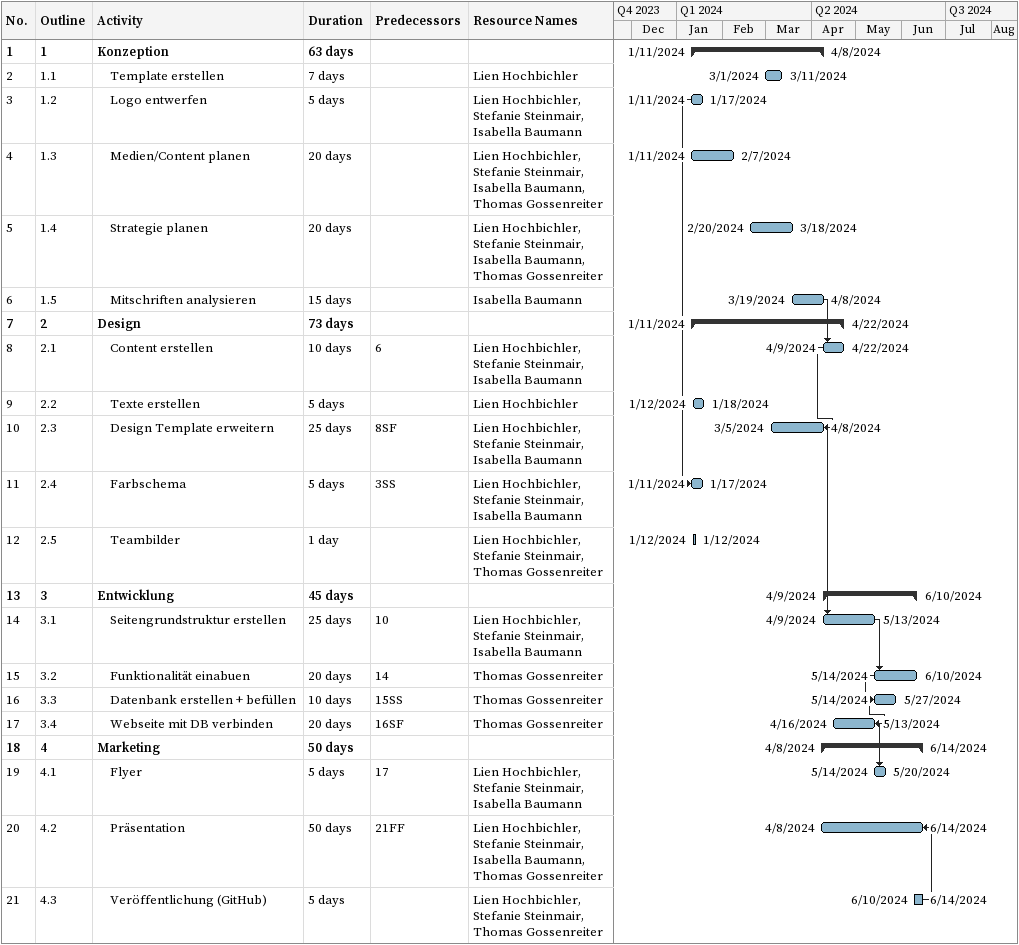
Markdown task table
| ID | WBS | Task | Duration | Start | Finish | Predecessors | Resources |
|---|---|---|---|---|---|---|---|
| 1 | 1 | **Konzeption** | 63d | 2024-01-11 | 2024-04-08 |  |  |
| 2 | 1.1 | Template erstellen | 7d | 2024-03-01 | 2024-03-11 |  | Lien Hochbichler |
| 3 | 1.2 | Logo entwerfen | 5d | 2024-01-11 | 2024-01-17 |  | Lien Hochbichler, Stefanie Steinmair, Isabella Baumann |
| 4 | 1.3 | Medien/Content planen | 20d | 2024-01-11 | 2024-02-07 |  | Lien Hochbichler, Stefanie Steinmair, Isabella Baumann, Thomas Gossenreiter |
| 5 | 1.4 | Strategie planen | 20d | 2024-02-20 | 2024-03-18 |  | Lien Hochbichler, Stefanie Steinmair, Isabella Baumann, Thomas Gossenreiter |
| 6 | 1.5 | Mitschriften analysieren | 15d | 2024-03-19 | 2024-04-08 |  | Isabella Baumann |
| 7 | 2 | **Design** | 73d | 2024-01-11 | 2024-04-22 |  |  |
| 8 | 2.1 | Content erstellen | 10d | 2024-04-09 | 2024-04-22 | 6 | Lien Hochbichler, Stefanie Steinmair, Isabella Baumann |
| 9 | 2.2 | Texte erstellen | 5d | 2024-01-12 | 2024-01-18 |  | Lien Hochbichler |
| 10 | 2.3 | Design Template erweitern | 25d | 2024-03-05 | 2024-04-08 | 8SF | Lien Hochbichler, Stefanie Steinmair, Isabella Baumann |
| 11 | 2.4 | Farbschema | 5d | 2024-01-11 | 2024-01-17 | 3SS | Lien Hochbichler, Stefanie Steinmair, Isabella Baumann |
| 12 | 2.5 | Teambilder | 1d | 2024-01-12 | 2024-01-12 |  | Lien Hochbichler, Stefanie Steinmair, Thomas Gossenreiter |
| 13 | 3 | **Entwicklung** | 45d | 2024-04-09 | 2024-06-10 |  |  |
| 14 | 3.1 | Seitengrundstruktur erstellen | 25d | 2024-04-09 | 2024-05-13 | 10 | Lien Hochbichler, Stefanie Steinmair, Isabella Baumann |
| 15 | 3.2 | Funktionalität einabuen | 20d | 2024-05-14 | 2024-06-10 | 14 | Thomas Gossenreiter |
| 16 | 3.3 | Datenbank erstellen + befüllen | 10d | 2024-05-14 | 2024-05-27 | 15SS | Thomas Gossenreiter |
| 17 | 3.4 | Webseite mit DB verbinden | 20d | 2024-04-16 | 2024-05-13 | 16SF | Thomas Gossenreiter |
| 18 | 4 | **Marketing** | 50d | 2024-04-08 | 2024-06-14 |  |  |
| 19 | 4.1 | Flyer | 5d | 2024-05-14 | 2024-05-20 | 17 | Lien Hochbichler, Stefanie Steinmair, Isabella Baumann |
| 20 | 4.2 | Präsentation | 50d | 2024-04-08 | 2024-06-14 | 21FF | Lien Hochbichler, Stefanie Steinmair, Isabella Baumann, Thomas Gossenreiter |
| 21 | 4.3 | Veröffentlichung (GitHub) | 5d | 2024-06-10 | 2024-06-14 |  | Lien Hochbichler, Stefanie Steinmair, Thomas Gossenreiter |
